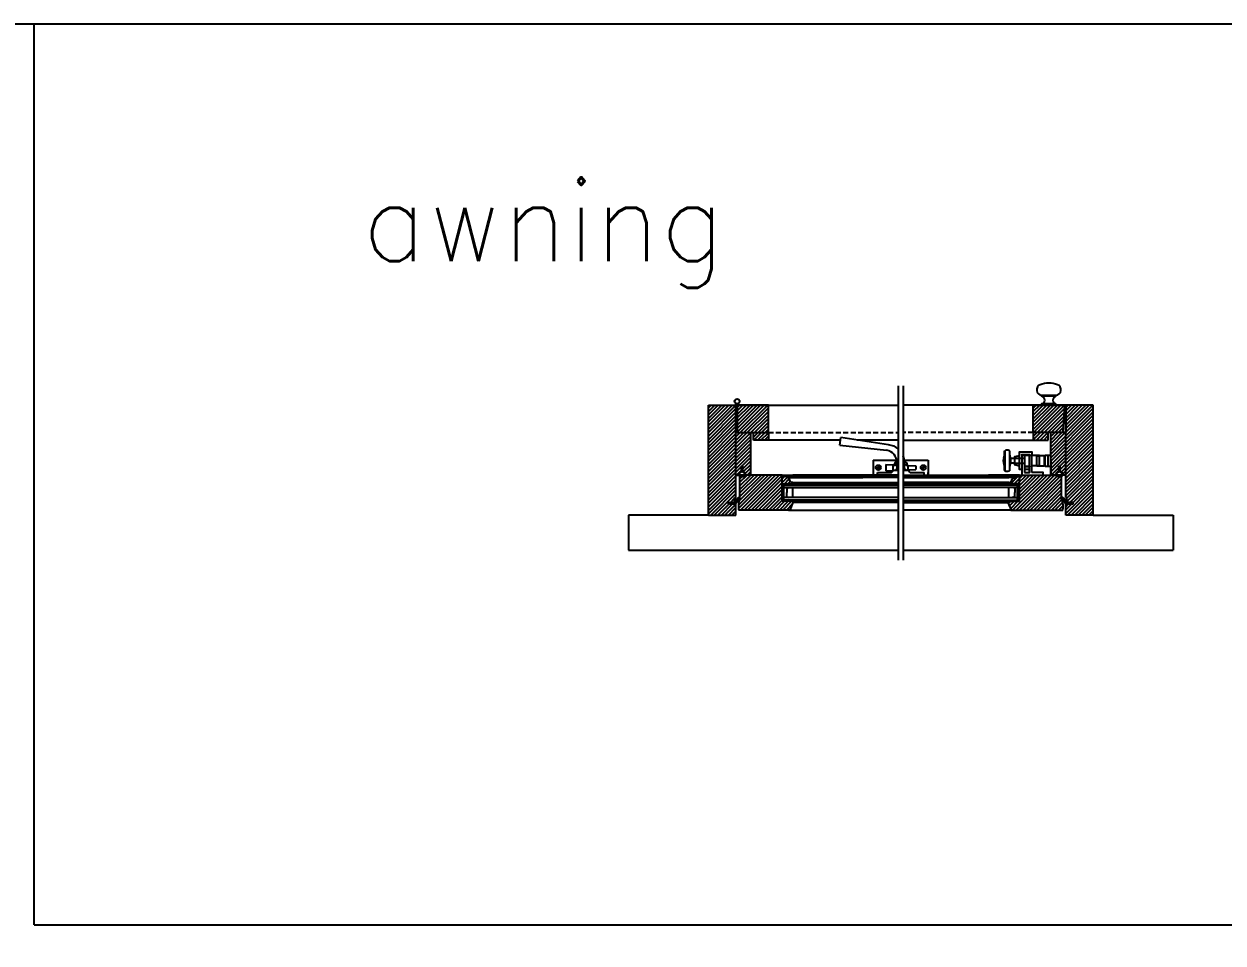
# Model space of a CAD drawing. Header units: inches. Extents: x 1985 to 11287, y 379 to 3234.
# Drawn here: x 8912.1 to 8972.1, y 1556.4 to 1602.4 of the extents above; entities that cross this region are included whole.
import ezdxf

# ---------------------------------------------------------------- set-up
doc = ezdxf.new("R2010")
doc.units = ezdxf.units.IN
doc.header["$MEASUREMENT"] = 0
doc.linetypes.add('HIDDEN', pattern=[0.375, 0.25, -0.125])
for name, color, linetype in [('detail 99', 30, 'CONTINUOUS'), ('glass 99', 6, 'CONTINUOUS'), ('glazing tape 99', 7, 'CONTINUOUS'), ('hardware 99', 94, 'CONTINUOUS'), ('hatch 99', 1, 'CONTINUOUS'), ('screen 99', 4, 'CONTINUOUS'), ('separation 99', 3, 'CONTINUOUS'), ('weatherstripping 99', 5, 'CONTINUOUS'), ('wood detail 99', 7, 'CONTINUOUS')]:
    doc.layers.add(name, color=color, linetype=linetype)
doc.styles.get("Standard").update_dxf_attribs({"font": 'txt.shx', "width": 0.8})
pattern_1 = [(45, (8568.73304, 1927.68147), (-0.088388348, 0.088388348), [])]

msp = doc.modelspace()

# ---------------------------------------------------------------- hatches: boundary and pattern name
at = {"layer": 'glazing tape 99'}
h = msp.add_hatch(color=256, dxfattribs=at)
h.paths.add_polyline_path([(8950.568414, 1579.362714), (8950.068414, 1579.362714), (8950.068414, 1579.300214), (8950.12645, 1579.300214), (8950.568414, 1579.300214)])
h.paths.add_polyline_path([(8950.595214, 1578.550214), (8950.12645, 1578.550214), (8950.095214, 1578.550214), (8950.095214, 1578.487714), (8950.595214, 1578.487714)])
h = msp.add_hatch(color=256, dxfattribs=at)
h.paths.add_polyline_path([(8961.871927, 1579.362714), (8961.371927, 1579.362714), (8961.371927, 1579.300214), (8961.813892, 1579.300214), (8961.871927, 1579.300214)])
h.paths.add_polyline_path([(8961.845127, 1578.550214), (8961.813892, 1578.550214), (8961.345127, 1578.550214), (8961.345127, 1578.487714), (8961.845127, 1578.487714)])
at = {"layer": 'hatch 99'}
h = msp.add_hatch(dxfattribs=at)
h.set_pattern_fill('ANSI31', color=256, style=0)
h.set_pattern_definition(pattern_1)
h.paths.add_polyline_path([(8948.470214, 1581.925214), (8947.720214, 1581.925214), (8947.720214, 1579.800214), (8947.845214, 1579.800214, -0.365977382), (8948.001464, 1579.985091), (8948.001464, 1580.237714), (8948.063964, 1580.237714), (8948.063964, 1579.985091, -0.365977382), (8948.220214, 1579.800214), (8948.470214, 1579.800214)])
h.paths.add_polyline_path([(8947.720214, 1583.300214), (8946.345214, 1583.300214), (8946.345214, 1577.800214), (8947.720214, 1577.800214), (8947.720214, 1578.362714), (8947.345214, 1578.362714), (8947.345214, 1578.432714), (8947.657714, 1578.432714), (8947.657714, 1578.682714), (8947.720214, 1578.682714)])
h = msp.add_hatch(dxfattribs=at)
h.set_pattern_fill('ANSI31', color=256, style=0)
h.set_pattern_definition(pattern_1)
h.paths.add_polyline_path([(8949.345214, 1583.300214), (8947.782714, 1583.300214), (8947.782714, 1581.925214), (8948.470214, 1581.925214), (8949.345214, 1581.925214)])
h.paths.add_polyline_path([(8949.345214, 1581.925214), (8948.595214, 1581.925214), (8948.595214, 1581.550214), (8949.345214, 1581.550214)])
h = msp.add_hatch(dxfattribs=at)
h.set_pattern_fill('ANSI31', color=256, style=0)
h.set_pattern_definition(pattern_1)
h.paths.add_polyline_path([(8963.345127, 1581.925214), (8962.595127, 1581.925214), (8962.595127, 1581.550214), (8963.345127, 1581.550214)])
h.paths.add_polyline_path([(8964.15764, 1583.300214), (8963.595127, 1583.300214), (8962.595127, 1583.300214), (8962.595127, 1581.925214), (8964.08558, 1581.925214)])
h = msp.add_hatch(dxfattribs=at)
h.set_pattern_fill('ANSI31', color=256, style=0)
h.set_pattern_definition(pattern_1)
h.paths.add_polyline_path([(8965.595127, 1583.300214), (8964.220127, 1583.300214), (8964.220127, 1578.682714), (8964.282627, 1578.682714), (8964.282627, 1578.432714), (8964.595127, 1578.432714), (8964.595127, 1578.362714), (8964.220127, 1578.362714), (8964.220127, 1577.800214), (8965.595127, 1577.800214)])
h.paths.add_polyline_path([(8964.220127, 1581.925214), (8963.470127, 1581.925214), (8963.470127, 1579.800214), (8963.720127, 1579.800214, -0.365977382), (8963.876377, 1579.985091), (8963.876377, 1580.237714), (8963.938877, 1580.237714), (8963.938877, 1579.985091, -0.365977382), (8964.095127, 1579.800214), (8964.220127, 1579.800214)])
h = msp.add_hatch(dxfattribs=at)
h.set_pattern_fill('ANSI31', color=256, style=0)
h.set_pattern_definition(pattern_1)
h.paths.add_polyline_path([(8950.0327, 1579.800214), (8947.927205, 1579.800214), (8947.927205, 1578.60918, 0.140663333), (8947.846833, 1578.230018, 0.035496617), (8947.8639, 1578.050214), (8950.4345, 1578.050214), (8950.595214, 1578.425214), (8950.595214, 1578.487714), (8950.0327, 1578.487714)])
h.paths.add_polyline_path([(8950.412164, 1579.550214, 0.375199902), (8950.255914, 1579.675214), (8950.255914, 1579.737714), (8950.0327, 1579.737714), (8950.0327, 1579.362714), (8950.568414, 1579.362714), (8950.568414, 1579.425214, -0.375199902)], flags=17)
h = msp.add_hatch(dxfattribs=at)
h.set_pattern_fill('ANSI31', color=256, style=0)
h.set_pattern_definition(pattern_1)
h.paths.add_polyline_path([(8961.907642, 1579.737714), (8961.684427, 1579.737714), (8961.684427, 1579.675214), (8961.671305, 1579.675214, 0.350781059), (8961.528177, 1579.550214, -0.375199902), (8961.371927, 1579.425214), (8961.371927, 1579.362714), (8961.907642, 1579.362714)], flags=17)
h.paths.add_polyline_path([(8964.011422, 1579.800214), (8963.470127, 1579.800214), (8963.370127, 1579.800214), (8961.907642, 1579.800214), (8961.907642, 1578.487714), (8961.345127, 1578.487714), (8961.345127, 1578.425214), (8961.505842, 1578.050214), (8961.586199, 1578.050214), (8964.076442, 1578.050214, 0.035496617), (8964.093508, 1578.230018, 0.141983173), (8964.011422, 1578.612387)])
at = {"layer": 'weatherstripping 99'}
h = msp.add_hatch(dxfattribs=at)
h.set_pattern_fill('HONEY', color=256, scale=0.25, style=0)
h.set_pattern_definition([(180, (9368.434664, 1318.88137), (-0.046875, 0.0270632938), [0.03125, -0.0625]), (60, (9368.434664, 1318.88137), (0.0468749999, 0.027063294), [0.03125, -0.0625]), (120, (9368.434664, 1318.88137), (-1e-10, 0.0541265877), [-0.0625, 0.03125])])
h.paths.add_polyline_path([(8947.663939, 1578.523517, 0.232445164), (8947.657714, 1578.51085), (8947.657714, 1578.441214, -0.414213562), (8947.641714, 1578.425214), (8947.524714, 1578.425214), (8947.451671, 1578.456714), (8947.410592, 1578.397839, 0.153488459), (8947.407714, 1578.388683), (8947.407714, 1578.378714, 0.414213562), (8947.423714, 1578.362714), (8947.711441, 1578.362714, 0.256161577), (8947.724931, 1578.37011), (8947.900806, 1578.645881, 0.35180203), (8947.898629, 1578.665798), (8947.886663, 1578.677764, 0.377155593), (8947.865575, 1578.679117)])
h = msp.add_hatch(dxfattribs=at)
h.set_pattern_fill('HONEY', color=256, scale=0.25, style=0)
h.set_pattern_definition([(7e-15, (8543.505678, 1318.88137), (0.046875, 0.0270632938), [0.03125, -0.0625]), (120, (8543.505678, 1318.88137), (-0.0468749999, 0.027063294), [0.03125, -0.0625]), (60, (8543.505678, 1318.88137), (1e-10, 0.0541265877), [-0.0625, 0.03125])])
h.paths.add_polyline_path([(8964.276402, 1578.523517, -0.232445164), (8964.282627, 1578.51085), (8964.282627, 1578.441214, 0.414213562), (8964.298627, 1578.425214), (8964.415627, 1578.425214), (8964.488671, 1578.456714), (8964.529749, 1578.397839, -0.153488459), (8964.532627, 1578.388683), (8964.532627, 1578.378714, -0.414213562), (8964.516627, 1578.362714), (8964.2289, 1578.362714, -0.256161577), (8964.21541, 1578.37011), (8964.039536, 1578.645881, -0.35180203), (8964.041712, 1578.665798), (8964.053678, 1578.677764, -0.377155593), (8964.074767, 1578.679117)])

# ---------------------------------------------------------------- linework, layer by layer
at = {"layer": 'glass 99', "color": 6}
for p, q in [((8950.12645, 1579.300214), (8955.845171, 1579.300214)), ((8950.12645, 1578.550214), (8950.12645, 1579.300214)), ((8950.12645, 1579.175214), (8955.845171, 1579.175214)), ((8950.268319, 1579.145222), (8950.376102, 1579.175214)), ((8950.268319, 1579.145222), (8950.268319, 1578.925214)), ((8950.268319, 1578.705205), (8950.268319, 1578.925214)), ((8950.568414, 1578.675214), (8950.568414, 1579.175214)), ((8961.813892, 1579.300214), (8956.095171, 1579.300214)), ((8961.813892, 1579.175214), (8956.095171, 1579.175214)), ((8961.371927, 1578.675214), (8961.371927, 1579.175214)), ((8961.672022, 1579.145222), (8961.564239, 1579.175214)), ((8961.672022, 1579.145222), (8961.672022, 1578.925214)), ((8961.672022, 1578.705205), (8961.672022, 1578.925214)), ((8961.813892, 1578.550214), (8961.813892, 1579.300214)), ((8955.845171, 1578.675214), (8950.12645, 1578.675214)), ((8955.845171, 1578.550214), (8950.12645, 1578.550214)), ((8950.268319, 1578.705205), (8950.376102, 1578.675214)), ((8956.095171, 1578.675214), (8961.813892, 1578.675214)), ((8956.095171, 1578.550214), (8961.813892, 1578.550214)), ((8961.672022, 1578.705205), (8961.564239, 1578.675214))]:
    msp.add_line(p, q, dxfattribs=at)
at = {"layer": 'hardware 99', "color": 94}
for p, q in [((8963.017034, 1583.800214), (8963.735734, 1583.800214)), ((8963.017034, 1583.737714), (8963.017034, 1583.800214)), ((8963.735734, 1583.737714), (8963.017034, 1583.737714)), ((8963.735734, 1583.737714), (8963.735734, 1583.800214)), ((8947.720214, 1583.300214), (8947.720214, 1583.379064)), ((8947.720214, 1583.300214), (8947.782714, 1583.300214)), ((8947.782714, 1583.300214), (8947.782714, 1583.36237)), ((8947.845214, 1583.300214), (8947.845214, 1583.379064)), ((8963.735734, 1583.362714), (8963.017034, 1583.362714)), ((8963.017034, 1583.300214), (8963.017034, 1583.362714)), ((8963.735734, 1583.300214), (8963.735734, 1583.362714)), ((8947.720214, 1582.612714), (8947.782714, 1582.612714)), ((8952.925222, 1581.300214), (8952.965575, 1581.675214)), ((8952.925222, 1581.300214), (8955.258956, 1581.041952)), ((8955.358282, 1581.308548), (8952.965575, 1581.675214)), ((8961.157627, 1580.034589), (8961.157627, 1581.003339)), ((8961.157627, 1581.003339), (8961.173252, 1581.003339)), ((8961.173252, 1581.018964), (8961.173252, 1580.018964)), ((8961.407627, 1581.018964), (8961.407627, 1580.018964)), ((8961.423252, 1581.003339), (8961.407627, 1581.003339)), ((8961.423252, 1580.034589), (8961.423252, 1581.003339)), ((8961.454502, 1580.655179), (8961.454502, 1580.382748)), ((8961.657627, 1580.643964), (8962.157627, 1580.643964)), ((8962.032627, 1580.800214), (8962.032627, 1579.925214)), ((8962.032627, 1580.800214), (8962.157627, 1580.800214)), ((8962.157627, 1580.800214), (8962.157627, 1579.925214)), ((8962.157627, 1580.800214), (8962.407627, 1580.800214)), ((8962.407627, 1580.800214), (8962.532627, 1580.800214)), ((8962.532627, 1579.925214), (8962.532627, 1580.800214)), ((8962.907627, 1580.784589), (8962.532627, 1580.784589)), ((8962.782627, 1580.268964), (8962.782627, 1580.768964)), ((8962.782627, 1580.768964), (8962.907627, 1580.768964)), ((8962.907627, 1580.253339), (8962.907627, 1580.784589)), ((8962.907627, 1580.784589), (8963.157627, 1580.784589)), ((8963.157627, 1580.253339), (8963.157627, 1580.784589)), ((8963.188877, 1580.768964), (8963.157627, 1580.768964)), ((8963.188877, 1580.237714), (8963.188877, 1580.800214)), ((8963.188877, 1580.800214), (8963.470127, 1580.800214)), ((8963.345127, 1580.237714), (8963.345127, 1580.800214)), ((8954.595171, 1580.550214), (8955.845171, 1580.550214)), ((8954.595171, 1580.550214), (8954.595171, 1579.800214)), ((8954.908655, 1580.282892), (8954.737492, 1580.111729)), ((8954.952849, 1580.238698), (8954.781686, 1580.067535)), ((8955.220171, 1580.331464), (8955.631293, 1580.314265)), ((8955.220171, 1580.331464), (8955.220171, 1580.018964)), ((8955.220171, 1580.018964), (8955.578609, 1580.033958)), ((8955.579671, 1580.050214), (8955.845171, 1580.050214)), ((8955.595171, 1580.300214), (8955.69379, 1580.300214)), ((8955.595171, 1580.050214), (8955.595171, 1580.300214)), ((8955.782671, 1580.138607), (8955.782671, 1580.425214)), ((8956.095171, 1580.550214), (8957.345171, 1580.550214)), ((8956.095171, 1580.050214), (8956.360671, 1580.050214)), ((8956.157671, 1580.138607), (8956.157671, 1580.425214)), ((8956.246551, 1580.300214), (8956.345171, 1580.300214)), ((8956.345171, 1580.050214), (8956.345171, 1580.300214)), ((8956.345171, 1580.284401), (8956.720171, 1580.268714)), ((8956.345171, 1580.066026), (8956.720171, 1580.081714)), ((8956.720171, 1580.268714), (8956.720171, 1580.081714)), ((8957.158655, 1580.282892), (8956.987492, 1580.111729)), ((8957.202849, 1580.238698), (8957.031686, 1580.067535)), ((8957.345171, 1580.550214), (8957.345171, 1579.800214)), ((8961.157627, 1580.034589), (8961.173252, 1580.034589)), ((8961.423252, 1580.034589), (8961.407627, 1580.034589)), ((8961.657627, 1580.393964), (8962.157627, 1580.393964)), ((8962.157627, 1580.237714), (8962.407627, 1580.237714)), ((8962.907627, 1580.253339), (8962.532627, 1580.253339)), ((8962.782627, 1580.268964), (8962.907627, 1580.268964)), ((8962.907627, 1580.253339), (8963.157627, 1580.253339)), ((8963.188877, 1580.268964), (8963.157627, 1580.268964)), ((8963.188877, 1580.237714), (8963.470127, 1580.237714)), ((8963.470127, 1580.550214), (8963.470127, 1579.800214)), ((8954.798671, 1579.800214), (8954.798671, 1579.925214)), ((8954.798671, 1579.925214), (8955.454671, 1579.925214)), ((8956.485671, 1579.925214), (8957.141671, 1579.925214)), ((8957.141671, 1579.800214), (8957.141671, 1579.925214)), ((8957.345171, 1579.800214), (8957.345171, 1579.925214)), ((8961.907642, 1579.800214), (8963.188842, 1579.800214)), ((8962.032627, 1579.925214), (8962.032627, 1579.800214)), ((8963.370127, 1579.800214), (8963.470127, 1579.800214))]:
    msp.add_line(p, q, dxfattribs=at)
for points in [[(8961.454502, 1580.643964), (8961.657627, 1580.643964)], [(8961.907627, 1580.768964), (8961.657627, 1580.706464), (8961.657627, 1580.331464), (8961.907627, 1580.268964)], [(8962.032627, 1580.081464), (8961.907627, 1580.081464), (8961.907627, 1580.956464), (8962.532627, 1580.956464), (8962.532627, 1580.800214)], [(8962.032627, 1580.800214), (8962.032627, 1580.831464), (8962.407627, 1580.831464), (8962.407627, 1580.800214)], [(8962.032627, 1580.800214), (8962.032627, 1579.800214), (8963.095127, 1579.800214), (8963.095127, 1579.925214), (8962.532627, 1579.925214)], [(8962.157627, 1579.925214), (8962.407627, 1579.925214), (8962.407627, 1580.800214)], [(8961.657627, 1580.393964), (8961.454502, 1580.393964)], [(8962.407627, 1580.237714), (8962.407627, 1580.206464), (8962.157627, 1580.206464)], [(8962.407627, 1580.081464), (8962.157627, 1580.081464)]]:
    msp.add_lwpolyline(points, dxfattribs=at)
for centre, radius in [((8947.782714, 1583.487714), 0.125344), ((8954.845171, 1580.175214), 0.125), ((8957.095171, 1580.175214), 0.125)]:
    msp.add_circle(centre, radius, dxfattribs=at)
for centre, radius, start, end in [((8963.376383, 1583.072901), 1.321014, 70.73395118, 109.2685604), ((8962.982659, 1583.550214), 0.190625, 280.38885782, 79.61114218), ((8963.770109, 1583.550214), 0.190625, 100.38885782, 259.61114218), ((8955.277593, 1580.43215), 0.880105, 49.84200543, 84.7396651), ((8955.157671, 1580.425214), 0.625, 360, 80.67375008), ((8955.277593, 1580.43215), 0.880105, 359.54841088, 21.72755219), ((8961.407627, 1580.518964), 0.3125, 154.15806724, 205.84193276), ((8960.845127, 1580.791395), 0.3125, 334.15806724, 0), ((8961.29044, 1580.814862), 0.235352, 60.13716564, 119.86283436), ((8961.735752, 1580.791395), 0.3125, 180, 205.84193276), ((8955.454671, 1580.050214), 0.125, 270, 360), ((8955.970171, 1580.188885), 0.361328, 121.99448223, 162.05474677), ((8955.970171, 1580.188885), 0.361328, 17.94525323, 59.25022404), ((8956.485671, 1580.050214), 0.125, 180, 270), ((8960.845127, 1580.246532), 0.3125, 0, 25.84193276), ((8961.29044, 1580.223065), 0.235352, 240.13716564, 299.86283436), ((8961.735752, 1580.246532), 0.3125, 154.15806724, 180)]:
    msp.add_arc(centre, radius, start, end, dxfattribs=at)
for centre, start_param, end_param in [((8963.017034, 1584.066464), 0.311326957, 3.141592654), ((8963.735734, 1584.066464), 3.141592654, 5.972092722)]:
    msp.add_ellipse(centre, major_axis=(0, 0.26625), ratio=0.938967136, start_param=start_param, end_param=end_param, dxfattribs=at)
for points in [[(8955.69379, 1580.300214), (8955.760765, 1580.328814), (8955.782671, 1580.388607)], [(8955.69379, 1580.050214), (8955.760765, 1580.078814), (8955.782671, 1580.138607)], [(8956.246551, 1580.300214), (8956.179577, 1580.328814), (8956.157671, 1580.388607)], [(8956.246551, 1580.050214), (8956.179577, 1580.078814), (8956.157671, 1580.138607)]]:
    msp.add_spline(points, degree=3, dxfattribs=at)
at = {"layer": 'screen 99', "color": 4, "linetype": 'HIDDEN'}
for p, q in [((8949.345214, 1581.925214), (8955.845171, 1581.925214)), ((8962.595127, 1581.925214), (8956.095171, 1581.925214))]:
    msp.add_line(p, q, dxfattribs=at)
at = {"layer": 'separation 99'}
for q in [(8912.617716, 1602.358547), (9066.39145, 1557.299249)]:
    msp.add_line((8912.617716, 1557.299249), q, dxfattribs=at)
msp.add_lwpolyline([(8870.077342, 1602.358547), (9066.39145, 1602.358547), (9066.39145, 1422.121354), (8870.077342, 1422.121354)], close=True, dxfattribs=at)
at = {"layer": 'weatherstripping 99'}
for p, q in [((8948.032714, 1580.237714), (8948.032714, 1579.956464)), ((8963.907627, 1580.237714), (8963.907627, 1579.956464)), ((8947.407714, 1578.378714), (8947.407714, 1578.388683)), ((8947.410592, 1578.397839), (8947.451671, 1578.456714)), ((8947.423714, 1578.362714), (8947.711441, 1578.362714)), ((8947.451671, 1578.456714), (8947.524714, 1578.425214)), ((8947.524714, 1578.425214), (8947.641714, 1578.425214)), ((8947.657714, 1578.51085), (8947.657714, 1578.441214)), ((8947.663939, 1578.523517), (8947.865575, 1578.679117)), ((8947.900806, 1578.645881), (8947.724931, 1578.37011)), ((8947.898629, 1578.665798), (8947.886663, 1578.677764)), ((8964.039536, 1578.645881), (8964.21541, 1578.37011)), ((8964.041712, 1578.665798), (8964.053678, 1578.677764)), ((8964.276402, 1578.523517), (8964.074767, 1578.679117)), ((8964.516627, 1578.362714), (8964.2289, 1578.362714)), ((8964.282627, 1578.51085), (8964.282627, 1578.441214)), ((8964.415627, 1578.425214), (8964.298627, 1578.425214)), ((8964.488671, 1578.456714), (8964.415627, 1578.425214)), ((8964.529749, 1578.397839), (8964.488671, 1578.456714)), ((8964.532627, 1578.378714), (8964.532627, 1578.388683))]:
    msp.add_line(p, q, dxfattribs=at)
for centre, radius, start, end in [((8947.939216, 1579.807076), 0.0625, 175.80195244, 240.08871422), ((8948.032714, 1579.800214), 0.15625, 4.19804756, 175.80195244), ((8948.032714, 1579.969601), 0.25, 240.08871422, 299.91128578), ((8948.126212, 1579.807076), 0.0625, 299.91128578, 4.19804756), ((8963.814129, 1579.807076), 0.0625, 175.80195244, 240.08871422), ((8963.907627, 1579.800214), 0.15625, 4.19804756, 175.80195244), ((8963.907627, 1579.969601), 0.25, 240.08871422, 299.91128578), ((8964.001126, 1579.807076), 0.0625, 299.91128578, 4.19804756), ((8947.423714, 1578.388683), 0.016, 145.09543751, 180), ((8947.423714, 1578.378714), 0.016, 180, 270), ((8947.641714, 1578.441214), 0.016, 270, 0), ((8947.673714, 1578.51085), 0.016, 127.65699188, 180), ((8947.711441, 1578.378714), 0.016, 270, 327.47209795), ((8947.87535, 1578.666451), 0.016, 45, 127.65699188), ((8947.887316, 1578.654485), 0.016, 327.47209795, 45), ((8964.053026, 1578.654485), 0.016, 135, 212.52790205), ((8964.064992, 1578.666451), 0.016, 52.34300812, 135), ((8964.2289, 1578.378714), 0.016, 212.52790205, 270), ((8964.266627, 1578.51085), 0.016, 0, 52.34300812), ((8964.298627, 1578.441214), 0.016, 180, 270), ((8964.516627, 1578.378714), 0.016, 270, 0), ((8964.516627, 1578.388683), 0.016, 0, 34.90456249)]:
    msp.add_arc(centre, radius, start, end, dxfattribs=at)
at = {"layer": 'wood detail 99'}
for p, q in [((8955.845171, 1584.258882), (8955.845171, 1575.537984)), ((8956.095171, 1584.258882), (8956.095171, 1575.537984)), ((8946.345214, 1577.800214), (8946.345214, 1583.300214)), ((8946.345214, 1583.300214), (8947.720214, 1583.300214)), ((8947.720214, 1583.300214), (8947.720214, 1581.925214)), ((8947.720214, 1578.682714), (8947.720214, 1583.300214)), ((8947.782714, 1583.300214), (8955.845171, 1583.300214)), ((8947.782714, 1583.300214), (8955.845171, 1583.300214)), ((8947.782714, 1583.300214), (8955.845171, 1583.300214)), ((8949.345214, 1583.300214), (8947.782714, 1583.300214)), ((8947.782714, 1583.300214), (8947.782714, 1581.925214)), ((8948.345214, 1583.300214), (8947.782714, 1583.300214)), ((8949.345214, 1583.300214), (8955.845171, 1583.300214)), ((8949.345214, 1581.925214), (8949.345214, 1583.300214)), ((8964.220127, 1583.300214), (8956.095171, 1583.300214)), ((8964.220127, 1583.300214), (8956.095171, 1583.300214)), ((8964.220127, 1583.300214), (8956.095171, 1583.300214)), ((8964.220127, 1583.300214), (8956.095171, 1583.300214)), ((8962.595127, 1583.300214), (8956.095171, 1583.300214)), ((8962.595127, 1583.300214), (8964.220127, 1583.300214)), ((8962.595127, 1581.925214), (8962.595127, 1583.300214)), ((8963.595127, 1583.300214), (8964.220127, 1583.300214)), ((8964.15764, 1583.300214), (8964.08558, 1581.925214)), ((8964.220127, 1583.300214), (8964.220127, 1581.925214)), ((8965.595127, 1583.300214), (8964.220127, 1583.300214)), ((8964.220127, 1578.682714), (8964.220127, 1583.300214)), ((8965.595127, 1577.800214), (8965.595127, 1583.300214)), ((8947.720214, 1581.925214), (8948.470214, 1581.925214)), ((8947.720214, 1581.925214), (8948.470214, 1581.925214)), ((8947.720214, 1581.925214), (8948.470214, 1581.925214)), ((8948.470214, 1581.925214), (8949.345214, 1581.925214)), ((8948.470214, 1579.800214), (8948.470214, 1581.925214)), ((8948.595214, 1581.550214), (8948.595214, 1581.925214)), ((8949.345214, 1581.925214), (8949.345214, 1581.550214)), ((8964.220127, 1581.925214), (8962.595127, 1581.925214)), ((8962.595127, 1581.925214), (8962.595127, 1581.550214)), ((8963.345127, 1581.550214), (8963.345127, 1581.925214)), ((8964.220127, 1581.925214), (8963.470127, 1581.925214)), ((8964.220127, 1581.925214), (8963.470127, 1581.925214)), ((8963.470127, 1579.800214), (8963.470127, 1581.925214)), ((8964.220127, 1581.925214), (8963.470127, 1581.925214)), ((8952.952124, 1581.550214), (8948.595214, 1581.550214)), ((8955.845171, 1581.550214), (8953.781274, 1581.550214)), ((8956.095171, 1581.550214), (8963.345127, 1581.550214)), ((8947.720214, 1579.800214), (8947.845214, 1579.800214)), ((8950.0327, 1579.800214), (8947.927205, 1579.800214)), ((8947.927205, 1578.60918), (8947.927205, 1579.800214)), ((8950.0327, 1578.487714), (8950.0327, 1579.800214)), ((8950.0327, 1579.800214), (8954.077332, 1579.800214)), ((8950.255914, 1579.737714), (8954.077332, 1579.737714)), ((8950.255914, 1579.675214), (8954.077332, 1579.675214)), ((8955.845171, 1579.800214), (8950.568414, 1579.800214)), ((8955.845171, 1579.737714), (8950.568414, 1579.737714)), ((8955.845171, 1579.675214), (8950.568414, 1579.675214)), ((8950.568414, 1579.425214), (8955.845171, 1579.425214)), ((8950.568414, 1579.300214), (8950.568414, 1579.425214)), ((8956.095171, 1579.800214), (8961.371927, 1579.800214)), ((8956.095171, 1579.737714), (8961.371927, 1579.737714)), ((8956.095171, 1579.675214), (8961.371927, 1579.675214)), ((8961.371927, 1579.425214), (8956.095171, 1579.425214)), ((8961.907642, 1579.800214), (8960.363009, 1579.800214)), ((8961.684427, 1579.737714), (8960.363009, 1579.737714)), ((8961.684427, 1579.675214), (8960.363009, 1579.675214)), ((8961.371927, 1579.300214), (8961.371927, 1579.425214)), ((8961.907642, 1579.800214), (8963.782627, 1579.800214)), ((8961.907642, 1578.487714), (8961.907642, 1579.800214)), ((8964.011422, 1579.800214), (8963.470127, 1579.800214)), ((8964.011422, 1578.612387), (8964.011422, 1579.800214)), ((8964.220127, 1579.800214), (8964.095127, 1579.800214)), ((8950.068414, 1579.300214), (8950.068414, 1579.362714)), ((8950.068414, 1579.300214), (8950.12645, 1579.300214)), ((8950.568414, 1579.362714), (8955.845171, 1579.362714)), ((8961.371927, 1579.362714), (8956.095171, 1579.362714)), ((8961.871927, 1579.300214), (8961.813892, 1579.300214)), ((8961.871927, 1579.300214), (8961.871927, 1579.362714)), ((8947.345214, 1578.362714), (8947.345214, 1578.432714)), ((8947.345214, 1578.432714), (8947.657714, 1578.432714)), ((8947.720214, 1578.362714), (8947.345214, 1578.362714)), ((8947.657714, 1578.432714), (8947.657714, 1578.682714)), ((8947.657714, 1578.682714), (8947.720214, 1578.682714)), ((8947.720214, 1577.800214), (8947.720214, 1578.362714)), ((8950.595214, 1578.487714), (8950.0327, 1578.487714)), ((8950.095214, 1578.550214), (8950.12645, 1578.550214)), ((8950.095214, 1578.487714), (8950.095214, 1578.550214)), ((8950.4345, 1578.050214), (8950.595214, 1578.425214)), ((8950.595214, 1578.425214), (8950.595214, 1578.550214)), ((8950.595214, 1578.487714), (8955.845171, 1578.487714)), ((8955.845171, 1578.425214), (8950.595214, 1578.425214)), ((8961.345127, 1578.487714), (8956.095171, 1578.487714)), ((8956.095171, 1578.425214), (8961.345127, 1578.425214)), ((8961.345127, 1578.425214), (8961.345127, 1578.550214)), ((8961.345127, 1578.487714), (8961.907642, 1578.487714)), ((8961.505842, 1578.050214), (8961.345127, 1578.425214)), ((8961.845127, 1578.550214), (8961.813892, 1578.550214)), ((8961.845127, 1578.487714), (8961.845127, 1578.550214)), ((8964.282627, 1578.682714), (8964.220127, 1578.682714)), ((8964.220127, 1577.800214), (8964.220127, 1578.362714)), ((8964.220127, 1578.362714), (8964.595127, 1578.362714)), ((8964.282627, 1578.432714), (8964.282627, 1578.682714)), ((8964.595127, 1578.432714), (8964.282627, 1578.432714)), ((8964.595127, 1578.362714), (8964.595127, 1578.432714)), ((8946.345214, 1577.800214), (8942.345214, 1577.800214)), ((8942.345214, 1577.800214), (8942.345214, 1576.050214)), ((8946.372734, 1577.800214), (8946.345214, 1577.800214)), ((8946.372734, 1577.800214), (8946.345214, 1577.800214)), ((8946.345214, 1577.800214), (8947.720214, 1577.800214)), ((8947.720214, 1577.800214), (8947.720214, 1578.175263)), ((8950.470214, 1578.050214), (8947.8622, 1578.050214)), ((8950.354143, 1578.050214), (8954.077332, 1578.050214)), ((8950.470214, 1578.050214), (8955.845171, 1578.050214)), ((8961.470127, 1578.050214), (8956.095171, 1578.050214)), ((8961.586199, 1578.050214), (8960.363009, 1578.050214)), ((8961.470127, 1578.050214), (8964.076715, 1578.050214)), ((8965.595127, 1577.800214), (8964.220127, 1577.800214)), ((8965.595127, 1577.800214), (8969.595127, 1577.800214)), ((8969.595127, 1577.800214), (8969.595127, 1576.050214)), ((8942.345214, 1576.050214), (8955.845171, 1576.050214)), ((8956.095171, 1576.050214), (8969.595127, 1576.050214))]:
    msp.add_line(p, q, dxfattribs=at)
at = {"layer": 'wood detail 99', "color": 7}
for p, q in [((8948.063964, 1580.237714), (8948.001464, 1580.237714)), ((8948.001464, 1579.985091), (8948.001464, 1580.237714)), ((8948.063964, 1579.985091), (8948.063964, 1580.237714)), ((8963.876377, 1580.237714), (8963.938877, 1580.237714)), ((8963.876377, 1579.985091), (8963.876377, 1580.237714)), ((8963.938877, 1579.985091), (8963.938877, 1580.237714))]:
    msp.add_line(p, q, dxfattribs=at)
at = {"layer": 'wood detail 99'}
for points in [[(8950.0327, 1579.362714), (8950.568414, 1579.362714), (8950.568414, 1579.425214, -0.375199902), (8950.412164, 1579.550214, 0.375199902), (8950.255914, 1579.675214), (8950.255914, 1579.737714), (8950.0327, 1579.737714)], [(8961.907642, 1579.362714), (8961.371927, 1579.362714), (8961.371927, 1579.425214, 0.375199902), (8961.528177, 1579.550214, -0.375199902), (8961.684427, 1579.675214), (8961.684427, 1579.737714), (8961.907642, 1579.737714)]]:
    msp.add_lwpolyline(points, format="xyb", dxfattribs=at)
at = {"layer": 'wood detail 99', "color": 7}
for centre, start, end in [((8948.032714, 1579.800214), 99.59406823, 180), ((8948.032714, 1579.800214), 360, 80.40593177), ((8963.907627, 1579.800214), 99.59406823, 180), ((8963.907627, 1579.800214), 0, 80.40593177)]:
    msp.add_arc(centre, 0.1875, start, end, dxfattribs=at)
at = {"layer": 'wood detail 99'}
for centre, radius, start, end in [((8948.547568, 1578.279582), 0.702485, 152.01833512, 184.04586549), ((8949.120118, 1578.260161), 1.273642, 181.35613093, 189.48794194), ((8963.392773, 1578.279582), 0.702485, 355.95413451, 28.27822672), ((8962.820223, 1578.260161), 1.273642, 350.51205806, 358.64386907)]:
    msp.add_arc(centre, radius, start, end, dxfattribs=at)

# ---------------------------------------------------------------- texts
at = {"layer": 'detail 99'}
msp.add_text('awning', height=4, dxfattribs=at).set_placement((8929.012957, 1590.502368))

doc.saveas('drawing.dxf')
